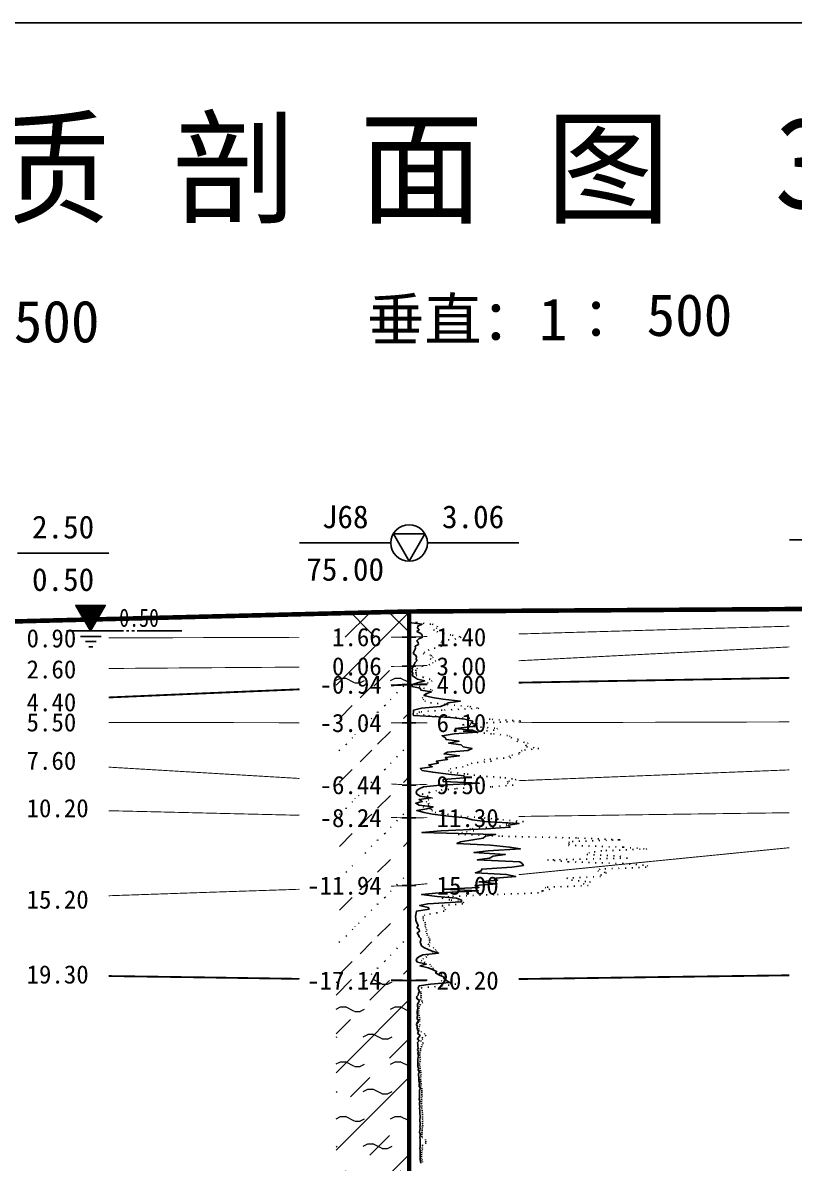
# Model space of a CAD drawing. Extents: x -37 to 3540, y -1485 to 297.
# Drawn here: x 1010.7 to 1095.1, y -1327.8 to -1203 of the extents above; entities that cross this region are included whole.
import ezdxf
from ezdxf.enums import TextEntityAlignment as Align

# ---------------------------------------------------------------- set-up
doc = ezdxf.new("R2010")
doc.units = 0
doc.linetypes.add('DOT', pattern=[6.35, 0, -6.35])
doc.layers.get('0').update_dxf_attribs({"linetype": 'CONTINUOUS'})
for name, color, linetype in [('CURVE', 200, 'CONTINUOUS'), ('FRAME', 7, 'CONTINUOUS'), ('HOLE', 41, 'CONTINUOUS'), ('STRATUM', 241, 'CONTINUOUS')]:
    doc.layers.add(name, color=color, linetype=linetype)
doc.layers.add('HATCH', color=7, linetype='CONTINUOUS', lineweight=13)
doc.styles.add('ST', font='')
doc.styles.get('ST').set_extended_font_data('SimSun')
pattern_1 = [(45, (818.5277, -1485), (-4.24264, 4.24264), [10, 0]), (45, (819.5887, -1488.182), (-2.12132, 6.36396), [3, -3]), (26.565, (819.6018, -1485.2536), (5.999823, 5.999812), [0.567, -12.849]), (0, (819.035, -1485.2536), (0, 6), [0.567, -5.433]), (26.565, (816.9464, -1485), (5.999823, 5.999812), [0.567, -12.849]), (0, (817.4535, -1484.7464), (0, 6), [0.567, -5.433]), (153.435, (819.0348, -1485.2536), (-5.999818, -5e-06), [1.134, -12.2826]), (26.565, (822.6018, -1482.2536), (5.999823, 5.999812), [0.567, -12.849]), (0, (822.035, -1482.2536), (0, 6), [0.567, -5.433]), (26.565, (819.9464, -1482), (5.999823, 5.999812), [0.567, -12.849]), (0, (820.4535, -1481.7464), (0, 6), [0.567, -5.433]), (153.435, (822.0348, -1482.2536), (-5.999818, -5e-06), [1.134, -12.2826])]
pattern_2 = [(45, (818.5277, -1485), (-7e-07, 6.99998), [1.97196, -7.92754]), (45, (821.3405, -1482.171), (-7e-07, 6.99998), [1.99367, -7.90583]), (45, (823.595, -1479.918), (-7e-07, 6.99998), [1.81361, -8.08588]), (26.5651, (818.5277, -1481.5), (7, 7), [0.0965, -15.55598]), (36.8699, (819.2277, -1480.8), (7, 7), [0.19775, -34.80225]), (315, (822.0277, -1478.024), (6.99998, 1e-06), [0.03305, -9.86644]), (26.5651, (822.0277, -1485), (7, 7), [0.14475, -15.50773]), (26.5651, (822.7277, -1484.3), (7, 7), [0.10528, -15.5472]), (90, (823.078, -1483.95), (-7, -5e-07), [0.02877, -6.97123]), (26.5651, (823.4277, -1483.6), (7, 7), [0.09101, -31.21394]), (36.8699, (824.1277, -1482.9), (7, 7), [0.11069, -34.88931]), (45, (824.8277, -1482.2), (-2e-07, 6.99998), [0.10911, -9.79038]), (315, (825.442, -1481.452), (6.99998, 1e-06), [0.03305, -9.86644]), (36.8699, (819.9277, -1480.1), (7, 7), [0.10224, -34.89776]), (53.1301, (820.6277, -1479.4), (14, 21), [0.13438, -34.86562]), (53.1301, (821.3277, -1478.7), (14, 21), [0.12625, -34.87375])]

# ---------------------------------------------------------------- blocks, each defined once
blk = doc.blocks.new('图头_剖面图A3')
at = {"style": 'ST'}
for s, height, p in [('工 程 地 质 剖 面 图', 10, (-15.09, 10.79)), ('比例尺：水平：1∶            垂直：1∶', 4.6, (-11.5, -5.76))]:
    blk.add_text(s, height=height, dxfattribs=at).set_placement(p, align=Align.MIDDLE_CENTER)
for tag, height, p in [('01_剖面号', 10, (64.41, 11.39)), ('03＿纵向比例', 4.6, (50.43, -5.28)), ('02_横向比例', 4.6, (-18.82, -5.99))]:
    blk.add_attdef(tag, text='', height=height, dxfattribs=at).set_placement(p, align=Align.MIDDLE_LEFT)
blk = doc.blocks.new('H_cpt_hole')
for p, q in [((-1.73, 1), (1.73, 1)), ((0, -2), (-1.73, 1)), ((1.73, 1), (0, -2))]:
    blk.add_line(p, q)
blk.add_circle((0, 0), 2)
blk = doc.blocks.new('Gwl')
blk.add_lwpolyline([(0, 0, 0, 3.22, 0), (0, 2.79, 3.22, 3.22, 0)], format="xyseb")
blk.add_lwpolyline([(0, 0), (1.61, 2.79), (-1.61, 2.79)], close=True)
for points in [[(-2.63, 0), (3.61, 0)], [(3.93, 0), (4.21, 0)], [(4.53, 0), (4.8, 0)], [(5.09, 0), (9.99, 0)], [(-1.09, -0.61), (1.16, -0.61)], [(-0.54, -1.14), (0.61, -1.14)], [(-0.19, -1.74), (0.26, -1.74)]]:
    blk.add_lwpolyline(points)
at = {"style": 'ST', "width": 0.8}
blk.add_attdef('*GWL', (3.14, 0.45), '', height=2, dxfattribs=at)

msp = doc.modelspace()

# ---------------------------------------------------------------- hatches: boundary and pattern name
at = {"layer": 'HATCH'}
h = msp.add_hatch(dxfattribs=at)
h.set_pattern_fill('STT', color=50, style=0)
h.set_pattern_definition([(45, (818.5277, -1485), (-2.12132, 2.12132), [10, 0]), (135, (818.5277, -1485), (-2.12132, -2.12132), [10, 0])])
h.paths.add_polyline_path([(1052.98, -1267.45), (1044.98, -1267.65), (1044.98, -1270.27), (1052.98, -1270.25)])
h.paths.add_polyline_path([(1043.77, -1271.74), (1050.47, -1271.74), (1050.47, -1268.81), (1043.77, -1268.81)], flags=9)
h = msp.add_hatch(dxfattribs=at)
h.set_pattern_fill('FZNT', color=32, style=0)
h.set_pattern_definition([(45, (818.5277, -1485), (-4.24264, 4.24264), [10, 0]), (45, (819.5887, -1488.182), (-2.12132, 6.36396), [3, -3])])
h.paths.add_polyline_path([(1052.98, -1270.25), (1044.98, -1270.27), (1044.98, -1273.51), (1052.98, -1273.45)])
h.paths.add_polyline_path([(1043.77, -1274.94), (1050.47, -1274.94), (1050.47, -1272.01), (1043.77, -1272.01)], flags=9)
h.paths.add_polyline_path([(1043.77, -1271.74), (1050.47, -1271.74), (1050.47, -1268.81), (1043.77, -1268.81)], flags=9)
h = msp.add_hatch(dxfattribs=at)
h.set_pattern_fill('YNFNT', color=251, style=0)
h.set_pattern_definition(pattern_1)
h.paths.add_polyline_path([(1052.98, -1273.45), (1044.98, -1273.51), (1044.98, -1275.79), (1052.98, -1275.45)])
h.paths.add_polyline_path([(1042.34, -1276.94), (1050.47, -1276.94), (1050.47, -1274.01), (1042.34, -1274.01)], flags=9)
h.paths.add_polyline_path([(1043.77, -1274.94), (1050.47, -1274.94), (1050.47, -1272.01), (1043.77, -1272.01)], flags=9)
h = msp.add_hatch(dxfattribs=at)
h.set_pattern_fill('SZFT', color=52, style=0)
h.set_pattern_definition(pattern_2)
h.paths.add_polyline_path([(1052.98, -1275.45), (1044.98, -1275.79), (1044.98, -1279.64), (1052.98, -1279.65)])
h.paths.add_polyline_path([(1042.34, -1281.14), (1050.47, -1281.14), (1050.47, -1278.21), (1042.34, -1278.21)], flags=9)
h.paths.add_polyline_path([(1042.34, -1276.94), (1050.47, -1276.94), (1050.47, -1274.01), (1042.34, -1274.01)], flags=9)
h = msp.add_hatch(dxfattribs=at)
h.set_pattern_fill('SZFT', color=52, style=0)
h.set_pattern_definition(pattern_2)
h.paths.add_polyline_path([(1052.98, -1279.65), (1044.98, -1279.64), (1044.98, -1285.97), (1052.98, -1286.45)])
h.paths.add_polyline_path([(1042.34, -1287.94), (1050.47, -1287.94), (1050.47, -1285.01), (1042.34, -1285.01)], flags=9)
h.paths.add_polyline_path([(1042.34, -1281.14), (1050.47, -1281.14), (1050.47, -1278.21), (1042.34, -1278.21)], flags=9)
h = msp.add_hatch(dxfattribs=at)
h.set_pattern_fill('SZFT', color=52, style=0)
h.set_pattern_definition(pattern_2)
h.paths.add_polyline_path([(1052.98, -1286.45), (1044.98, -1285.97), (1044.98, -1289.86), (1052.98, -1290.05)])
h.paths.add_polyline_path([(1042.34, -1291.54), (1050.47, -1291.54), (1050.47, -1288.61), (1042.34, -1288.61)], flags=9)
h.paths.add_polyline_path([(1042.34, -1287.94), (1050.47, -1287.94), (1050.47, -1285.01), (1042.34, -1285.01)], flags=9)
h = msp.add_hatch(dxfattribs=at)
h.set_pattern_fill('SZFT', color=52, style=0)
h.set_pattern_definition(pattern_2)
h.paths.add_polyline_path([(1052.98, -1290.05), (1044.98, -1289.86), (1044.98, -1297.72), (1052.98, -1297.45)])
h.paths.add_polyline_path([(1040.91, -1298.94), (1050.47, -1298.94), (1050.47, -1296.01), (1040.91, -1296.01)], flags=9)
h.paths.add_polyline_path([(1042.34, -1291.54), (1050.47, -1291.54), (1050.47, -1288.61), (1042.34, -1288.61)], flags=9)
h = msp.add_hatch(dxfattribs=at)
h.set_pattern_fill('SZFT', color=52, style=0)
h.set_pattern_definition(pattern_2)
h.paths.add_polyline_path([(1106.6, -1292.11), (1098.6, -1292.91), (1098.6, -1307.22), (1106.6, -1307.11)])
h.paths.add_polyline_path([(1094.53, -1308.6), (1104.09, -1308.6), (1104.09, -1305.67), (1094.53, -1305.67)], flags=9)
h.paths.add_polyline_path([(1095.96, -1293.6), (1104.09, -1293.6), (1104.09, -1290.67), (1095.96, -1290.67)], flags=9)
h = msp.add_hatch(dxfattribs=at)
h.set_pattern_fill('SZFT', color=52, style=0)
h.set_pattern_definition(pattern_2)
h.paths.add_polyline_path([(1052.98, -1297.45), (1044.98, -1297.72), (1044.98, -1307.73), (1052.98, -1307.85)])
h.paths.add_polyline_path([(1040.91, -1309.34), (1050.47, -1309.34), (1050.47, -1306.42), (1040.91, -1306.42)], flags=9)
h.paths.add_polyline_path([(1040.91, -1298.94), (1050.47, -1298.94), (1050.47, -1296.01), (1040.91, -1296.01)], flags=9)
h = msp.add_hatch(dxfattribs=at)
h.set_pattern_fill('YNFNT', color=251, style=0)
h.set_pattern_definition(pattern_1)
h.paths.add_polyline_path([(1106.6, -1307.11), (1098.6, -1307.22), (1098.6, -1332.67), (1106.6, -1332.11)])
h.paths.add_polyline_path([(1094.53, -1333.6), (1104.09, -1333.6), (1104.09, -1330.67), (1094.53, -1330.67)], flags=9)
h.paths.add_polyline_path([(1094.53, -1308.6), (1104.09, -1308.6), (1104.09, -1305.67), (1094.53, -1305.67)], flags=9)
h = msp.add_hatch(dxfattribs=at)
h.set_pattern_fill('YNFNT', color=251, style=0)
h.set_pattern_definition(pattern_1)
h.paths.add_polyline_path([(1052.98, -1307.85), (1044.98, -1307.73), (1044.98, -1337.83), (1052.98, -1335.85)])
h.paths.add_polyline_path([(1040.91, -1337.34), (1050.47, -1337.34), (1050.47, -1334.41), (1040.91, -1334.41)], flags=9)
h.paths.add_polyline_path([(1040.91, -1309.34), (1050.47, -1309.34), (1050.47, -1306.42), (1040.91, -1306.42)], flags=9)

# ---------------------------------------------------------------- linework, layer by layer
at = {"layer": 'CURVE', "color": 30, "linetype": 'Continuous'}
msp.add_lwpolyline([(1052.98, -1267.85), (1052.98, -1268.05), (1052.98, -1268.25), (1052.98, -1268.45), (1052.98, -1268.65), (1054.39, -1268.85), (1053.93, -1269.05), (1053.91, -1269.25), (1054.06, -1269.45), (1053.83, -1269.65), (1054.25, -1269.85), (1054.39, -1270.05), (1054.44, -1270.25), (1054.03, -1270.45), (1053.82, -1270.65), (1053.96, -1270.85), (1054, -1271.05), (1053.65, -1271.25), (1053.67, -1271.45), (1053.61, -1271.65), (1053.48, -1271.85), (1053.43, -1272.05), (1053.73, -1272.25), (1053.79, -1272.45), (1053.74, -1272.65), (1053.83, -1272.85), (1053.64, -1273.05), (1053.52, -1273.25), (1053.47, -1273.45), (1053.32, -1273.65), (1053.36, -1273.85), (1053.31, -1274.05), (1053.39, -1274.25), (1053.32, -1274.45), (1053.57, -1274.65), (1053.88, -1274.85), (1054.68, -1275.05), (1053.89, -1275.25), (1053.34, -1275.45), (1053.28, -1275.65), (1054.19, -1275.85), (1054.27, -1276.05), (1055.42, -1276.25), (1054.79, -1276.45), (1054.6, -1276.65), (1055.54, -1276.85), (1056.68, -1277.05), (1058.6, -1277.25), (1057.24, -1277.45), (1057.01, -1277.65), (1056.4, -1277.85), (1054.33, -1278.05), (1053.47, -1278.25), (1053.45, -1278.45), (1053.42, -1278.65), (1053.46, -1278.85), (1057.52, -1279.05), (1059.06, -1279.25), (1059.94, -1279.45), (1059.8, -1279.65), (1060.35, -1279.85), (1059.96, -1280.05), (1058.03, -1280.25), (1059.91, -1280.45), (1060.41, -1280.65), (1057.9, -1280.85), (1056.59, -1281.05), (1056.92, -1281.25), (1057.02, -1281.45), (1058.44, -1281.65), (1057.29, -1281.85), (1058.69, -1282.05), (1058.88, -1282.25), (1059.86, -1282.45), (1059.39, -1282.65), (1057.19, -1282.85), (1056.8, -1283.05), (1058.49, -1283.25), (1056.93, -1283.45), (1057.18, -1283.65), (1055.94, -1283.85), (1056.18, -1284.05), (1055.12, -1284.25), (1055.5, -1284.45), (1054.19, -1284.65), (1054.41, -1284.85), (1055.57, -1285.05), (1057.27, -1285.25), (1058.99, -1285.45), (1058.99, -1285.65), (1056.69, -1285.85), (1056.7, -1286.05), (1060.65, -1286.25), (1056.38, -1286.45), (1054.54, -1286.65), (1054.07, -1286.85), (1053.81, -1287.05), (1053.75, -1287.25), (1053.81, -1287.45), (1054.19, -1287.65), (1055.35, -1287.85), (1054.07, -1288.05), (1054.42, -1288.25), (1053.71, -1288.45), (1054.08, -1288.65), (1055.6, -1288.85), (1054.93, -1289.05), (1053.81, -1289.25), (1054.63, -1289.45), (1055.54, -1289.65), (1057.3, -1289.85), (1059.16, -1290.05), (1059.87, -1290.25), (1061.25, -1290.45), (1065.01, -1290.65), (1063.82, -1290.85), (1064.05, -1291.05), (1061.33, -1291.25), (1056.5, -1291.45), (1054.37, -1291.65), (1062.44, -1291.85), (1061.32, -1292.05), (1061.08, -1292.25), (1059.96, -1292.45), (1058.6, -1292.65), (1058.2, -1292.85), (1061.9, -1293.05), (1063.97, -1293.25), (1065.16, -1293.45), (1061.61, -1293.65), (1060.06, -1293.85), (1063.49, -1294.05), (1062.16, -1294.25), (1061.76, -1294.45), (1060.44, -1294.65), (1065.11, -1294.85), (1065.35, -1295.05), (1065.48, -1295.25), (1064.21, -1295.45), (1060.93, -1295.65), (1060.88, -1295.85), (1060.23, -1296.05), (1063.63, -1296.25), (1064.64, -1296.45), (1062.44, -1296.65), (1062.66, -1296.85), (1060.64, -1297.05), (1062.61, -1297.25), (1060.17, -1297.45), (1060.61, -1297.65), (1056.74, -1297.85), (1060.57, -1298.05), (1056.26, -1298.25), (1054.34, -1298.45), (1056.04, -1298.65), (1058.18, -1298.85), (1058.71, -1299.05), (1058.69, -1299.25), (1055.01, -1299.45), (1054.12, -1299.65), (1055.08, -1299.85), (1055.16, -1300.05), (1053.79, -1300.25), (1053.74, -1300.45), (1053.7, -1300.65), (1053.69, -1300.85), (1053.72, -1301.05), (1053.73, -1301.25), (1053.78, -1301.45), (1053.91, -1301.65), (1053.98, -1301.85), (1053.83, -1302.05), (1054.06, -1302.25), (1054.13, -1302.45), (1053.86, -1302.65), (1054.02, -1302.85), (1054.07, -1303.05), (1054.26, -1303.25), (1054.25, -1303.45), (1054.2, -1303.65), (1054.26, -1303.85), (1054.32, -1304.05), (1054.58, -1304.25), (1055.06, -1304.45), (1055.5, -1304.65), (1056.21, -1304.85), (1054.47, -1305.05), (1054.05, -1305.25), (1053.81, -1305.45), (1053.76, -1305.65), (1053.91, -1305.85), (1054.87, -1306.05), (1054.15, -1306.25), (1055.06, -1306.45), (1055.55, -1306.65), (1055.99, -1306.85), (1055.9, -1307.05), (1056.3, -1307.25), (1056.73, -1307.45), (1056.83, -1307.65), (1057.04, -1307.85), (1057.43, -1308.05), (1055.31, -1308.25), (1054.07, -1308.45), (1053.98, -1308.65), (1054, -1308.85), (1054.1, -1309.05), (1054.01, -1309.25), (1053.98, -1309.45), (1053.8, -1309.65), (1053.87, -1309.85), (1054.1, -1310.05), (1053.99, -1310.25), (1053.9, -1310.45), (1053.9, -1310.65), (1053.94, -1310.85), (1053.88, -1311.05), (1053.86, -1311.25), (1053.85, -1311.45), (1053.89, -1311.65), (1053.87, -1311.85), (1053.86, -1312.05), (1053.99, -1312.25), (1053.87, -1312.45), (1053.77, -1312.65), (1053.84, -1312.85), (1053.85, -1313.05), (1053.91, -1313.25), (1054.02, -1313.45), (1053.91, -1313.65), (1054.17, -1313.85), (1054.05, -1314.05), (1053.89, -1314.25), (1054.06, -1314.45), (1053.91, -1314.65), (1053.93, -1314.85), (1053.92, -1315.05), (1053.95, -1315.25), (1053.91, -1315.45), (1054, -1315.65), (1053.92, -1315.85), (1053.99, -1316.05), (1053.97, -1316.25), (1053.94, -1316.45), (1053.93, -1316.65), (1053.93, -1316.85), (1053.93, -1317.05), (1053.93, -1317.25), (1054.02, -1317.45), (1053.96, -1317.65), (1054.1, -1317.85), (1054.02, -1318.05), (1054.02, -1318.25), (1054.05, -1318.45), (1054.05, -1318.65), (1054.05, -1318.85), (1054.13, -1319.05), (1054.07, -1319.25), (1054.09, -1319.45), (1054.23, -1319.65), (1054.1, -1319.85), (1054.1, -1320.05), (1054.13, -1320.25), (1054.12, -1320.45), (1054.12, -1320.65), (1054.09, -1320.85), (1054.14, -1321.05), (1054.11, -1321.25), (1054.11, -1321.45), (1054.14, -1321.65), (1054.13, -1321.85), (1054.15, -1322.05), (1054.16, -1322.25), (1054.16, -1322.45), (1054.17, -1322.65), (1054.17, -1322.85), (1054.15, -1323.05), (1054.16, -1323.25), (1054.17, -1323.45), (1054.18, -1323.65), (1054.16, -1323.85), (1054.18, -1324.05), (1054.14, -1324.25), (1054.13, -1324.45), (1054.18, -1324.65), (1054.18, -1324.85), (1054.15, -1325.05), (1054.18, -1325.25), (1054.2, -1325.45), (1054.17, -1325.65), (1054.17, -1325.85), (1054.17, -1326.05), (1054.14, -1326.25), (1054.19, -1326.45), (1054.18, -1326.65), (1054.18, -1326.85), (1054.18, -1327.05), (1054.18, -1327.25), (1054.2, -1327.45), (1054.22, -1327.65), (1054.25, -1327.85)], dxfattribs=at)
at = {"layer": 'CURVE', "color": 100, "linetype": 'DOT', "ltscale": 0.1}
msp.add_lwpolyline([(1052.98, -1267.85), (1052.98, -1268.05), (1052.98, -1268.25), (1052.98, -1268.45), (1053.79, -1268.65), (1055.5, -1268.85), (1056.09, -1269.05), (1056.02, -1269.25), (1055.65, -1269.45), (1056.01, -1269.65), (1056.74, -1269.85), (1057.7, -1270.05), (1058.67, -1270.25), (1058.08, -1270.45), (1056.6, -1270.65), (1056.44, -1270.85), (1056.71, -1271.05), (1056.51, -1271.25), (1055.81, -1271.45), (1055.16, -1271.65), (1054.69, -1271.85), (1054.52, -1272.05), (1055.4, -1272.25), (1055.62, -1272.45), (1055.28, -1272.65), (1055.91, -1272.85), (1055.61, -1273.05), (1055.23, -1273.25), (1054.44, -1273.45), (1053.88, -1273.65), (1053.72, -1273.85), (1053.72, -1274.05), (1053.76, -1274.25), (1053.74, -1274.45), (1054.48, -1274.65), (1055.19, -1274.85), (1055.5, -1275.05), (1055.07, -1275.25), (1054.15, -1275.45), (1054.06, -1275.65), (1054.55, -1275.85), (1055.54, -1276.05), (1055.21, -1276.25), (1054.88, -1276.45), (1054.89, -1276.65), (1054.42, -1276.85), (1054.51, -1277.05), (1054.69, -1277.25), (1055.31, -1277.45), (1057.16, -1277.65), (1059.62, -1277.85), (1060.61, -1278.05), (1056.58, -1278.25), (1054.14, -1278.45), (1053.81, -1278.65), (1055.09, -1278.85), (1058.07, -1279.05), (1062.05, -1279.25), (1065.22, -1279.45), (1061.19, -1279.65), (1058.82, -1279.85), (1060.07, -1280.05), (1062.65, -1280.25), (1062.29, -1280.45), (1059.7, -1280.65), (1062.2, -1280.85), (1063.98, -1281.05), (1064.11, -1281.25), (1064.96, -1281.45), (1064.77, -1281.65), (1066.02, -1281.85), (1065.75, -1282.05), (1065.82, -1282.25), (1067.17, -1282.45), (1065.35, -1282.65), (1065.06, -1282.85), (1065.03, -1283.05), (1063.88, -1283.25), (1064.11, -1283.45), (1061.18, -1283.65), (1062, -1283.85), (1059.87, -1284.05), (1059.43, -1284.25), (1058.91, -1284.45), (1057.56, -1284.65), (1057.29, -1284.85), (1057.5, -1285.05), (1059.33, -1285.25), (1060.71, -1285.45), (1063.47, -1285.65), (1064.69, -1285.85), (1063.78, -1286.05), (1063.74, -1286.25), (1064.35, -1286.45), (1061.94, -1286.65), (1058.05, -1286.85), (1055.98, -1287.05), (1055.21, -1287.25), (1054.41, -1287.45), (1054.95, -1287.65), (1055.53, -1287.85), (1055.13, -1288.05), (1054.83, -1288.25), (1055.1, -1288.45), (1055.16, -1288.65), (1054.5, -1288.85), (1055.42, -1289.05), (1055.45, -1289.25), (1055.81, -1289.45), (1057.18, -1289.65), (1058.62, -1289.85), (1061.19, -1290.05), (1063.22, -1290.25), (1065.48, -1290.45), (1063.64, -1290.65), (1063.69, -1290.85), (1062.2, -1291.05), (1059.59, -1291.25), (1060.07, -1291.45), (1058.82, -1291.65), (1058.35, -1291.85), (1063.12, -1292.05), (1071.43, -1292.25), (1076.06, -1292.45), (1070.51, -1292.65), (1070.48, -1292.85), (1070.41, -1293.05), (1076.42, -1293.25), (1079.01, -1293.45), (1074.05, -1293.65), (1072.72, -1293.85), (1072.42, -1294.05), (1076.04, -1294.25), (1076.88, -1294.45), (1068.13, -1294.65), (1070.41, -1294.85), (1076.33, -1295.05), (1079.1, -1295.25), (1078.92, -1295.45), (1073.87, -1295.65), (1073.62, -1295.85), (1074.57, -1296.05), (1074.01, -1296.25), (1073.94, -1296.45), (1070.25, -1296.65), (1070.76, -1296.85), (1072.81, -1297.05), (1072.05, -1297.25), (1072.59, -1297.45), (1067.85, -1297.65), (1068.38, -1297.85), (1067.57, -1298.05), (1067.14, -1298.25), (1062.24, -1298.45), (1057.35, -1298.65), (1056.61, -1298.85), (1057.57, -1299.05), (1058.93, -1299.25), (1058.85, -1299.45), (1056.61, -1299.65), (1056.76, -1299.85), (1056.97, -1300.05), (1056.8, -1300.25), (1056.04, -1300.45), (1054.69, -1300.65), (1054.52, -1300.85), (1054.5, -1301.05), (1054.52, -1301.25), (1054.72, -1301.45), (1054.77, -1301.65), (1054.72, -1301.85), (1054.77, -1302.05), (1054.93, -1302.25), (1054.8, -1302.45), (1054.92, -1302.65), (1054.94, -1302.85), (1055.09, -1303.05), (1055.22, -1303.25), (1055.21, -1303.45), (1055.26, -1303.65), (1055.08, -1303.85), (1055.17, -1304.05), (1055.62, -1304.25), (1055.81, -1304.45), (1056.06, -1304.65), (1055.61, -1304.85), (1055.07, -1305.05), (1054.9, -1305.25), (1054.55, -1305.45), (1054.29, -1305.65), (1054.64, -1305.85), (1055.23, -1306.05), (1055.35, -1306.25), (1055.61, -1306.45), (1055.59, -1306.65), (1055.87, -1306.85), (1056.47, -1307.05), (1056.46, -1307.25), (1056.85, -1307.45), (1057.02, -1307.65), (1056.49, -1307.85), (1056.75, -1308.05), (1058.08, -1308.25), (1056.59, -1308.45), (1054.38, -1308.65), (1054.03, -1308.85), (1054.24, -1309.05), (1054.27, -1309.25), (1054.31, -1309.45), (1054.29, -1309.65), (1054.21, -1309.85), (1054.35, -1310.05), (1054.47, -1310.25), (1054.21, -1310.45), (1054.1, -1310.65), (1054.05, -1310.85), (1054.03, -1311.05), (1054, -1311.25), (1054.01, -1311.45), (1054.03, -1311.65), (1054.11, -1311.85), (1054.12, -1312.05), (1054.17, -1312.25), (1053.95, -1312.45), (1054.15, -1312.65), (1054.12, -1312.85), (1054.02, -1313.05), (1054.05, -1313.25), (1054.26, -1313.45), (1054.61, -1313.65), (1054.83, -1313.85), (1054.42, -1314.05), (1054.48, -1314.25), (1054.24, -1314.45), (1054.52, -1314.65), (1054.45, -1314.85), (1054.37, -1315.05), (1054.22, -1315.25), (1054.24, -1315.45), (1054.2, -1315.65), (1054.15, -1315.85), (1054.18, -1316.05), (1054.14, -1316.25), (1054.22, -1316.45), (1054.17, -1316.65), (1054.12, -1316.85), (1054.09, -1317.05), (1054.2, -1317.25), (1054.16, -1317.45), (1054.22, -1317.65), (1054.26, -1317.85), (1054.29, -1318.05), (1054.25, -1318.25), (1054.22, -1318.45), (1054.21, -1318.65), (1054.26, -1318.85), (1054.29, -1319.05), (1054.26, -1319.25), (1054.24, -1319.45), (1054.36, -1319.65), (1054.36, -1319.85), (1054.36, -1320.05), (1054.36, -1320.25), (1054.4, -1320.45), (1054.32, -1320.65), (1054.36, -1320.85), (1054.34, -1321.05), (1054.33, -1321.25), (1054.36, -1321.45), (1054.34, -1321.65), (1054.37, -1321.85), (1054.4, -1322.05), (1054.41, -1322.25), (1054.44, -1322.45), (1054.44, -1322.65), (1054.45, -1322.85), (1054.46, -1323.05), (1054.44, -1323.25), (1054.43, -1323.45), (1054.47, -1323.65), (1054.44, -1323.85), (1054.4, -1324.05), (1054.41, -1324.25), (1054.4, -1324.45), (1054.36, -1324.65), (1054.36, -1324.85), (1054.36, -1325.05), (1054.76, -1325.25), (1054.81, -1325.45), (1054.83, -1325.65), (1054.44, -1325.85), (1054.42, -1326.05), (1054.43, -1326.25), (1054.4, -1326.45), (1054.36, -1326.65), (1054.33, -1326.85), (1054.32, -1327.05), (1054.33, -1327.25), (1054.36, -1327.45), (1054.44, -1327.65), (1054.48, -1327.85)], dxfattribs=at)
at = {"layer": 'HOLE', "linetype": 'Continuous'}
for points in [[(1104.6, -1259.61), (1094.6, -1259.61)], [(1050.98, -1259.95), (1040.98, -1259.95)], [(1054.98, -1259.95), (1064.98, -1259.95)], [(1010.11, -1261.08), (1020.11, -1261.08)], [(1052.23, -1270.25), (1053.73, -1270.25)], [(1052.23, -1273.45), (1053.73, -1273.45)], [(1052.23, -1275.45), (1053.73, -1275.45)], [(1052.23, -1279.65), (1053.73, -1279.65)], [(1052.23, -1286.45), (1053.73, -1286.45)], [(1052.23, -1290.05), (1053.73, -1290.05)], [(1052.23, -1297.45), (1053.73, -1297.45)], [(1052.23, -1307.85), (1053.73, -1307.85)]]:
    msp.add_lwpolyline(points, dxfattribs=at)
at = {"layer": 'HOLE', "linetype": 'Continuous', "const_width": 0.5}
msp.add_lwpolyline([(1052.98, -1267.45), (1052.98, -1416.15)], dxfattribs=at)
at = {"layer": 'STRATUM'}
msp.add_lwpolyline([(729.18, -1203), (1315.9, -1203)], dxfattribs=at)
at = {"layer": 'STRATUM', "linetype": 'Continuous'}
for points, const_width in [([(973.65, -1268.26), (1008.11, -1268.58), (1052.98, -1267.45), (1106.6, -1267.11), (1157.61, -1266.82), (1200.33, -1266.42), (1240.35, -1266.83), (1279.46, -1266.88), (1299.46, -1266.88)], 0.5), ([(1064.98, -1269.91), (1079.79, -1269.48), (1094.6, -1269.06)], 0.1), ([(1020.11, -1270.34), (1030.55, -1270.31), (1040.98, -1270.28)], 0.1), ([(1050.98, -1270.26), (1052.98, -1270.25), (1054.98, -1270.19)], 0.1), ([(1064.98, -1272.84), (1079.79, -1272.08), (1094.6, -1271.33)], 0.1), ([(1050.98, -1273.46), (1052.98, -1273.45), (1054.98, -1273.35)], 0.1), ([(1020.11, -1273.69), (1030.55, -1273.61), (1040.98, -1273.54)], 0.1), ([(1064.98, -1275.24), (1079.79, -1274.98), (1094.6, -1274.72)], 0.2), ([(1020.11, -1276.86), (1030.55, -1276.41), (1040.98, -1275.97)], 0.2), ([(1050.98, -1275.54), (1052.98, -1275.45), (1054.98, -1275.42)], 0.2), ([(1020.11, -1279.6), (1030.55, -1279.61), (1040.98, -1279.63)], 0.1), ([(1050.98, -1279.65), (1052.98, -1279.65), (1054.98, -1279.64)], 0.1), ([(1064.98, -1279.62), (1079.79, -1279.58), (1094.6, -1279.54)], 0.1), ([(1020.11, -1284.49), (1030.55, -1285.11), (1040.98, -1285.73)], 0.1), ([(1064.98, -1285.97), (1079.79, -1285.38), (1094.6, -1284.79)], 0.1), ([(1050.98, -1286.33), (1052.98, -1286.45), (1054.98, -1286.37)], 0.1), ([(1020.11, -1289.26), (1030.55, -1289.51), (1040.98, -1289.76)], 0.1), ([(1064.98, -1289.89), (1079.79, -1289.68), (1094.6, -1289.48)], 0.1), ([(1050.98, -1290), (1052.98, -1290.05), (1054.98, -1290.02)], 0.1), ([(1064.98, -1296.26), (1079.79, -1294.78), (1094.6, -1293.31)], 0.1), ([(1020.11, -1298.57), (1030.55, -1298.21), (1040.98, -1297.86)], 0.1), ([(1050.98, -1297.52), (1052.98, -1297.45), (1054.98, -1297.25)], 0.1), ([(1020.11, -1307.36), (1030.55, -1307.51), (1040.98, -1307.67)], 0.2), ([(1050.98, -1307.82), (1052.98, -1307.85), (1054.98, -1307.82)], 0.2), ([(1064.98, -1307.69), (1079.79, -1307.48), (1094.6, -1307.28)], 0.2)]:
    msp.add_lwpolyline(points, dxfattribs=dict(at, const_width=const_width))

# ---------------------------------------------------------------- block references
at = {"layer": 'CURVE'}
msp.add_blockref('Gwl', (1018.11, -1269.58), dxfattribs=at).add_auto_attribs({'*GWL': '0.50'})
at = {"layer": 'FRAME'}
msp.add_blockref('图头_剖面图A3', (1028.53, -1229.7), dxfattribs=at).add_auto_attribs({'01_剖面号': "30--30'", '02_横向比例': '500', '03＿纵向比例': '500'})
at = {"layer": 'HOLE'}
msp.add_blockref('H_cpt_hole', (1052.98, -1259.95), dxfattribs=at)

# ---------------------------------------------------------------- texts
at = {"layer": 'HOLE', "style": 'ST'}
for s, p in [('J68', (1045.98, -1257.08)), ('3.06', (1059.98, -1257.08)), ('2.50', (1015.11, -1258.2)), ('75.00', (1045.98, -1262.83)), ('0.50', (1015.11, -1263.95))]:
    msp.add_text(s, height=2.5, dxfattribs=at).set_placement(p, align=Align.MIDDLE_CENTER)
for s, p in [('0.90', (1011.11, -1270.38)), ('1.40', (1055.98, -1270.25)), ('2.60', (1011.11, -1273.78)), ('3.00', (1055.98, -1273.45)), ('4.00', (1055.98, -1275.45)), ('4.40', (1011.11, -1277.38)), ('5.50', (1011.11, -1279.58)), ('6.10', (1055.98, -1279.65)), ('7.60', (1011.11, -1283.78)), ('9.50', (1055.98, -1286.45)), ('10.20', (1011.11, -1288.98)), ('11.30', (1055.98, -1290.05)), ('15.00', (1055.98, -1297.45)), ('15.20', (1011.11, -1298.98)), ('19.30', (1011.11, -1307.18)), ('20.20', (1055.98, -1307.85))]:
    msp.add_text(s, height=2, dxfattribs=at).set_placement(p, align=Align.MIDDLE_LEFT)
for s, p in [('1.66', (1049.98, -1270.25)), ('0.06', (1049.98, -1273.45)), ('-0.94', (1049.98, -1275.45)), ('-3.04', (1049.98, -1279.65)), ('-6.44', (1049.98, -1286.45)), ('-8.24', (1049.98, -1290.05)), ('-11.94', (1049.98, -1297.45)), ('-17.14', (1049.98, -1307.85))]:
    msp.add_text(s, height=2, dxfattribs=at).set_placement(p, align=Align.MIDDLE_RIGHT)

doc.saveas('drawing.dxf')
